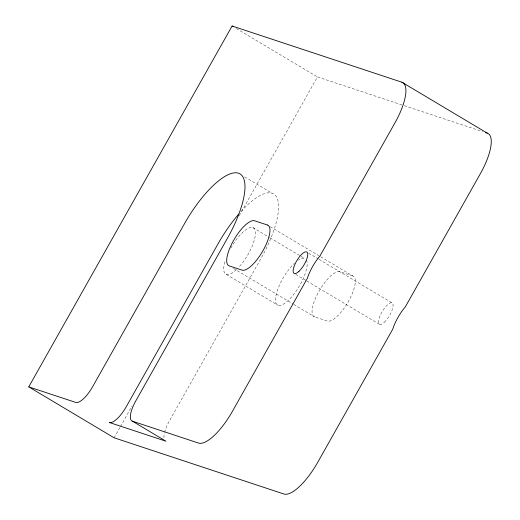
<?xml version="1.0" encoding="UTF-8"?>
<svg xmlns="http://www.w3.org/2000/svg" width="520" height="520" viewBox="0 0 520 520"><rect width="100%" height="100%" fill="white"/><g stroke="black" fill="none" stroke-linecap="round" stroke-linejoin="round"><path stroke-width="0.39" stroke-dasharray="2.6 1.95" d="M114.108 437.794L120.088 427.187M120.484 426.478L132.048 405.957M239.304 215.612L317.447 76.927L403.494 105.41M404.261 105.664L482.619 131.599M352.788 275.958L339.989 271.719A25.954 8.684 -59.2 0 0 318.858 291.486A25.954 8.684 -59.2 0 0 314.574 316.829L327.373 321.061A25.954 8.684 -59.2 0 0 348.504 301.294A25.954 8.684 -59.2 0 0 352.788 275.958L319.481 256.081M236.262 28.483L317.447 76.927M244.68 176.897L272.11 193.258M270.218 226.688L318.793 255.671M308.627 253.136L318.344 258.928M319.033 259.344L391.898 302.815M252.798 227.546L269.353 237.425M270.043 237.835L300.404 255.951M301.093 256.36L304.544 258.421A26.988 9.035 -59.2 0 0 298.396 260.111M295.731 274.372L306.144 280.579M306.833 280.995L379.697 324.467M233.383 268.385L293.059 303.992M293.755 304.408L314.574 316.829M226.363 274.456L278.109 305.331M306.358 259.968A26.988 9.035 -59.2 0 1 293.677 294.418A26.988 9.035 -59.2 0 1 275.476 299.429A26.988 9.035 -59.2 0 1 294.476 263.237M230.822 248.099A26.988 9.035 -59.2 0 1 254.911 229.723A26.988 9.035 -59.2 0 1 238.478 267.579M236.425 269.639A26.988 9.035 -59.2 0 1 225.381 260.221M163.963 437.684A20.761 6.949 -59.2 0 1 164.437 433.069M164.6 432.393A20.761 6.949 -59.2 0 1 169.397 420.947L261.137 258.135A66.436 22.23 -59.2 0 0 277.062 198.022A66.436 22.23 -59.2 0 0 240.389 212.244M384.339 322.244A12.454 4.167 -59.2 0 0 392.73 303.531A12.454 4.167 -59.2 0 0 380.309 315.153A12.454 4.167 -59.2 0 0 384.339 322.244"/><path stroke-width="0.78" d="M28.756 386.874L232.102 26L401.882 82.206L487.227 133.126A41.522 13.897 -59.2 0 1 480.37 173.674L405.366 306.787A24.915 8.34 -59.2 0 0 392.704 329.257L317.694 462.371A41.522 13.897 -59.2 0 1 283.887 494L114.108 437.794L28.756 386.874L75.777 402.435A20.761 6.949 -59.2 0 0 92.677 386.62L184.418 223.815A66.436 22.23 -59.2 0 1 238.511 173.212A66.436 22.23 -59.2 0 1 227.533 238.089L135.798 400.894A20.761 6.949 -59.2 0 0 132.366 421.168L165.971 441.22L109.376 422.487A20.761 6.949 -59.2 0 0 126.282 406.673L218.017 243.867A66.436 22.23 -59.2 0 1 238.778 214.071M485.693 132.62L487.227 133.126M132.366 421.168L198.536 443.072A41.522 13.897 -59.2 0 0 232.349 411.45L307.353 278.337A24.915 8.34 -59.2 0 1 320.014 255.866L395.018 122.752A41.522 13.897 -59.2 0 0 401.882 82.206M232.102 26L233.487 26.826M267.442 225.03L254.638 220.792A25.954 8.684 -59.2 0 0 233.506 240.558A25.954 8.684 -59.2 0 0 229.222 265.902L242.021 270.14A25.954 8.684 -59.2 0 0 263.153 250.374A25.954 8.684 -59.2 0 0 267.442 225.03M298.987 271.317A12.454 4.167 -59.2 0 0 307.385 252.603A12.454 4.167 -59.2 0 0 294.964 264.225A12.454 4.167 -59.2 0 0 298.987 271.317"/></g></svg>
